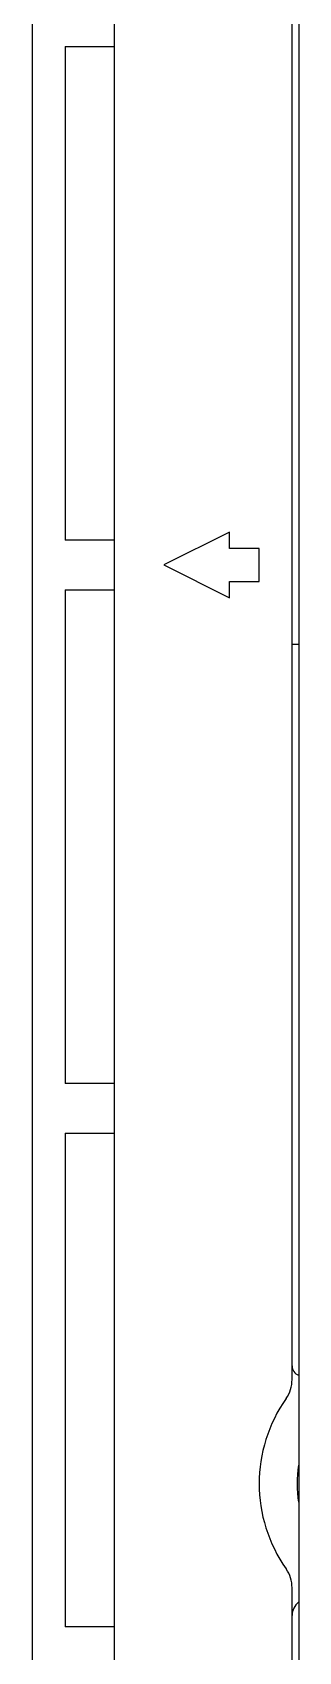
# Model space of a CAD drawing. Extents: x 0 to 563, y 0 to 379.
# Drawn here: x 401.42 to 409.52, y 151.07 to 200.25 of the extents above; entities that cross this region are included whole.
import ezdxf

# ---------------------------------------------------------------- set-up
doc = ezdxf.new("R2010")
doc.units = 0
doc.header["$LTSCALE"] = 32.67
doc.layers.get('0').update_dxf_attribs({"linetype": 'CONTINUOUS'})

msp = doc.modelspace()

# ---------------------------------------------------------------- linework, layer by layer
at = {"color": 7, "linetype": 'CONTINUOUS'}
for p, q in [((401.418, 123.073), (401.418, 245.073)), ((403.918, 126.073), (403.918, 242.073)), ((409.318, 159.336), (409.318, 237.673)), ((409.518, 237.573), (409.518, 139.073)), ((402.418, 199.823), (403.918, 199.823)), ((402.418, 199.823), (402.418, 184.823)), ((407.418, 185.074), (405.418, 184.074)), ((407.418, 184.573), (407.418, 185.074)), ((403.918, 184.823), (402.418, 184.823)), ((408.318, 184.573), (407.418, 184.573)), ((408.318, 183.574), (408.318, 184.573)), ((405.418, 184.074), (407.418, 183.073)), ((407.418, 183.574), (408.318, 183.574)), ((407.418, 183.073), (407.418, 183.574)), ((402.418, 183.323), (403.918, 183.323)), ((402.418, 183.323), (402.418, 168.323)), ((409.318, 181.673), (409.518, 181.673)), ((403.918, 168.323), (402.418, 168.323)), ((402.418, 166.823), (403.918, 166.823)), ((402.418, 166.823), (402.418, 151.823)), ((409.318, 139.073), (409.318, 153.011)), ((403.918, 151.823), (402.418, 151.823))]:
    msp.add_line(p, q, dxfattribs=at)
for centre, radius, start, end in [((408.318, 159.336), 1, 324.9032, 360), ((409.618, 159.751), 0.3, 180, 250.5005), ((412.818, 156.173), 4.5, 144.9032, 215.0968), ((412.818, 156.173), 3.35, 170.2862, 189.7138), ((408.318, 153.011), 1, 0, 35.0968), ((409.818, 152.173), 0.5, 126.9057, 180)]:
    msp.add_arc(centre, radius, start, end, dxfattribs=at)

doc.saveas('drawing.dxf')
